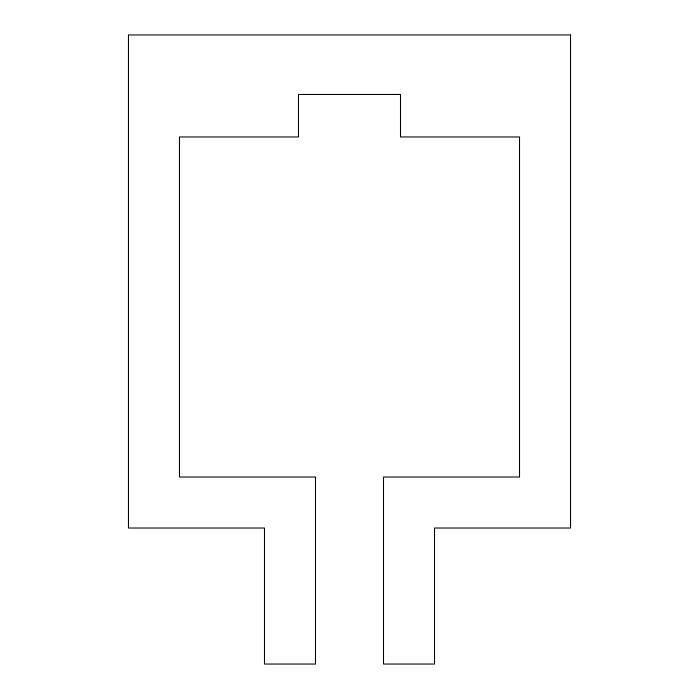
<?xml version="1.0" encoding="UTF-8"?>
<svg xmlns="http://www.w3.org/2000/svg" width="699" height="699" viewBox="0 0 699 699"><rect width="100%" height="100%" fill="white"/><g stroke="black" fill="none" stroke-linecap="round" stroke-linejoin="round"><path stroke-width="1.05" d="M570.533 34.95L128.467 34.95L128.467 528.025L264.484 528.025L264.484 664.05L315.494 664.05L315.494 477.024L179.477 477.024L179.477 136.969L298.49 136.969L298.49 94.461L400.51 94.461L400.51 136.969L519.523 136.969L519.523 477.024L383.506 477.024L383.506 664.05L434.516 664.05L434.516 528.025L570.533 528.025L570.533 34.95"/></g></svg>
